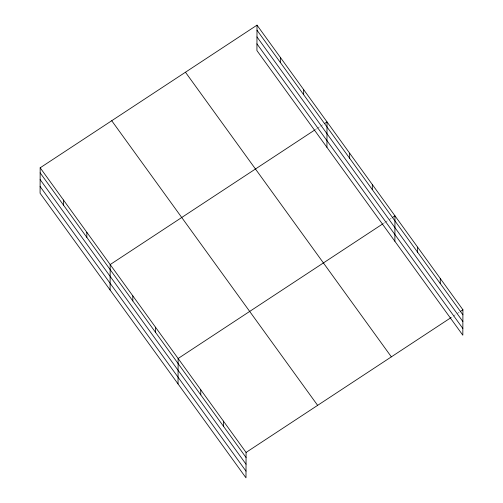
<?xml version="1.0" encoding="UTF-8"?>
<svg xmlns="http://www.w3.org/2000/svg" width="503" height="503" viewBox="0 0 503 503"><rect width="100%" height="100%" fill="white"/><g stroke="black" fill="none" stroke-linecap="round" stroke-linejoin="round"><path stroke-width="0.38" stroke-dasharray="2.52 1.89" d="M315.312 129.629L316.613 128.774M317.261 128.347L319.864 126.63M320.518 126.203L323.769 124.065M383.261 223.558L384.562 222.703M385.21 222.276L388.467 220.132M389.115 219.704L391.718 217.994M453.165 316.205L456.416 314.061M457.064 313.633L459.667 311.923"/><path stroke-width="0.75" d="M40.171 167.801L40.077 193.215L245.986 477.85L246.074 452.43L40.171 167.801L257.014 25.15L462.923 309.785L462.829 335.199L256.926 50.57L257.014 25.15M63.485 205.117L63.504 200.056M86.824 237.372L86.843 232.317M110.088 289.992L110.176 264.572L314.664 130.057M132.811 300.939L132.83 295.883M155.458 332.25L155.477 327.195M178.037 383.921L178.125 358.501L382.613 223.986M200.76 394.868L200.779 389.812M223.407 426.179L223.426 421.124M280.334 62.466L280.347 57.411M303.667 94.721L303.686 89.666M326.931 147.341L327.019 121.927L324.422 123.637M349.654 158.294L349.673 153.233M372.302 189.6L372.321 184.544M394.88 241.27L394.968 215.856L392.371 217.566M417.603 252.223L417.622 247.162M440.251 283.529L440.27 278.473M246.074 452.43L451.21 317.487M460.32 311.495L462.923 309.785M256.995 30.205L462.905 314.84M256.97 36.926L462.879 321.562M256.945 43.849L462.854 328.484M185.456 72.225L391.359 356.86M111.729 120.726L317.632 405.355M40.152 172.856L246.061 457.491M40.127 179.577L246.036 464.206M40.102 186.5L246.011 471.129"/></g></svg>
